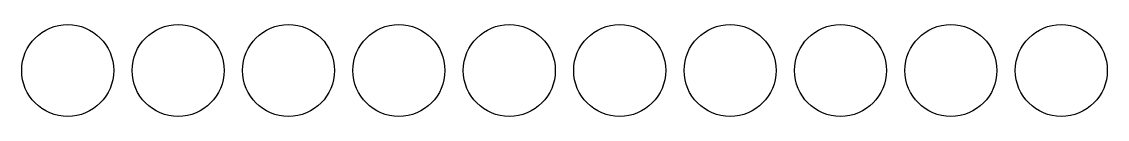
# Model space of a CAD drawing. Header units: millimetres. Extents: x -57.5 to 1.5, y -2.5 to 2.5.
import ezdxf

# ---------------------------------------------------------------- set-up
doc = ezdxf.new("R2010")
doc.units = ezdxf.units.MM
for name, color, linetype, true_color in [('PEN_10_CYAN', 4, 'CONTINUOUS', 0x00ffff), ('PEN_1_RED', 1, 'CONTINUOUS', 0xff0000), ('PEN_2_GREEN', 3, 'CONTINUOUS', 0x00ff00), ('PEN_3_BLUE', 5, 'CONTINUOUS', 0x0000ff), ('PEN_4_PURPLE', 6, 'CONTINUOUS', 0x8000ff), ('PEN_5_ORANGE_YELLOW', 30, 'CONTINUOUS', 0xffc000), ('PEN_6_TEAL', 4, 'CONTINUOUS', 0x008080), ('PEN_7_DARK_GRAY', 8, 'CONTINUOUS', 0x404040), ('PEN_8_ORANGE', 30, 'CONTINUOUS', 0xff6600), ('PEN_9_GREEN_2', 3, 'CONTINUOUS', 0x00c800)]:
    doc.layers.add(name, color=color, linetype=linetype, true_color=true_color)

msp = doc.modelspace()

# ---------------------------------------------------------------- linework, layer by layer
at = {"layer": 'PEN_10_CYAN', "color": 4, "true_color": 0x00ffff}
msp.add_circle((-1, 0), 2.5, dxfattribs=at)
at = {"layer": 'PEN_1_RED', "color": 1, "true_color": 0xff0000}
msp.add_circle((-55, 0), 2.5, dxfattribs=at)
at = {"layer": 'PEN_2_GREEN', "color": 3, "true_color": 0x00ff00}
msp.add_circle((-49, 0), 2.5, dxfattribs=at)
at = {"layer": 'PEN_3_BLUE', "color": 5, "true_color": 0x0000ff}
msp.add_circle((-43, 0), 2.5, dxfattribs=at)
at = {"layer": 'PEN_4_PURPLE', "color": 6, "true_color": 0x8000ff}
msp.add_circle((-37, 0), 2.5, dxfattribs=at)
at = {"layer": 'PEN_5_ORANGE_YELLOW', "color": 30, "true_color": 0xffc000}
msp.add_circle((-31, 0), 2.5, dxfattribs=at)
at = {"layer": 'PEN_6_TEAL', "color": 4, "true_color": 0x008080}
msp.add_circle((-25, 0), 2.5, dxfattribs=at)
at = {"layer": 'PEN_7_DARK_GRAY', "color": 8, "true_color": 0x404040}
msp.add_circle((-19, 0), 2.5, dxfattribs=at)
at = {"layer": 'PEN_8_ORANGE', "color": 30, "true_color": 0xff6600}
msp.add_circle((-13, 0), 2.5, dxfattribs=at)
at = {"layer": 'PEN_9_GREEN_2', "color": 3, "true_color": 0x00c800}
msp.add_circle((-7, 0), 2.5, dxfattribs=at)

doc.saveas('drawing.dxf')
